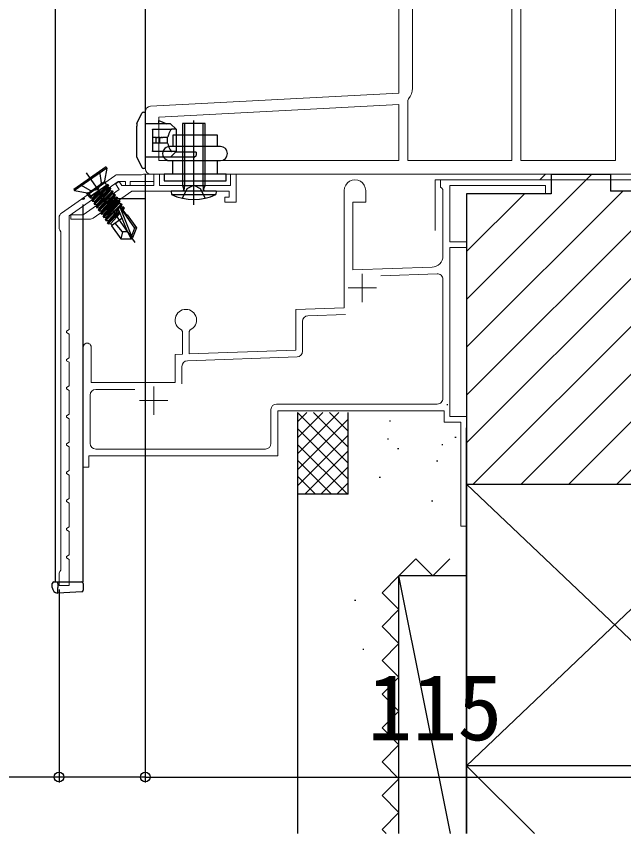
# Model space of a CAD drawing. Units: millimetres, scale not verified. Extents: x -700 to 700, y -1044 to 1038.
# Drawn here: x 272.8 to 380.5, y -41.7 to 103.4 of the extents above; entities that cross this region are included whole.
import ezdxf
from ezdxf.enums import TextEntityAlignment as Align

# ---------------------------------------------------------------- set-up
doc = ezdxf.new("R2010")
doc.units = ezdxf.units.MM
doc.header["$LTSCALE"] = 6
doc.layers.add('0-3_YKK_11', color=7, linetype='Continuous', lineweight=18)
doc.layers.add('0-B_YSS_KE', color=80, linetype='Continuous', lineweight=18)
for name, color, linetype in [('0-5_YKK_12', 2, 'Continuous'), ('0-6_YKK_13', 4, 'Continuous'), ('0-8_YKK_D', 6, 'Continuous'), ('0-A_YSS_K', 3, 'Continuous')]:
    doc.layers.add(name, color=color, linetype=linetype)
doc.styles.add('ＭＳ ゴシック', font='')
doc.styles.get('ＭＳ ゴシック').set_extended_font_data('MS Gothic')

msp = doc.modelspace()

# ---------------------------------------------------------------- linework, layer by layer
at = {"layer": '0-3_YKK_11', "color": 211}
for p, q in [((295.634, 86.408), (295.634, 76.357)), ((296.634, 75.357), (356.734, 75.357))]:
    msp.add_line(p, q, dxfattribs=at)
at = {"layer": '0-3_YKK_11', "color": 1}
msp.add_line((280.761, 68.455), (290.216, 75.076), dxfattribs=at)
at = {"layer": '0-3_YKK_11', "color": 190}
msp.add_line((286.366, 67.537), (293.248, 72.357), dxfattribs=at)
at = {"layer": '0-3_YKK_11', "color": 4}
for p, q in [((334.134, 57.655), (334.134, 52.655)), ((347.399, 57.676), (337.416, 57.328)), ((348.434, 35.554), (348.434, 56.677)), ((331.634, 55.155), (336.634, 55.155)), ((331.169, 50.46), (324.499, 50.227)), ((323.534, 49.228), (323.534, 43.909)), ((322.569, 42.909), (303.099, 42.229)), ((302.134, 41.23), (302.134, 38.154)), ((293.752, 37.154), (286.834, 37.154)), ((297.134, 37.654), (297.134, 32.654)), ((285.834, 36.154), (285.834, 27.554)), ((294.634, 35.154), (299.634, 35.154)), ((317.934, 27.554), (317.934, 33.554)), ((318.934, 34.554), (347.434, 34.554)), ((286.834, 26.554), (316.934, 26.554))]:
    msp.add_line(p, q, dxfattribs=at)
at = {"layer": '0-3_YKK_11', "color": 211}
for points in [[(346.849, 116.183), (347.841, 110.557), (343.034, 110.557), (343.034, 115.913), (343.576, 116.781), (343.257, 117.357), (340.634, 117.357), (340.634, 89.715), (296.582, 87.406)], [(360.634, 77.757), (360.634, 114.957), (357.534, 114.957), (357.534, 111.057)], [(354.634, 108.157), (343.034, 108.157), (343.034, 90.59)], [(342.352, 88.721), (342.234, 88.399), (342.234, 77.757), (360.634, 77.757)], [(356.734, 75.357), (410.634, 75.357), (410.634, 76.857), (423.134, 76.857), (423.134, 75.357), (425.634, 75.357), (425.634, 79.357), (410.634, 79.357)]]:
    msp.add_lwpolyline(points, dxfattribs=at)
for points in [[(379.034, 77.757), (379.034, 114.957), (362.234, 114.957), (362.234, 77.757)], [(340.634, 87.712), (298.034, 85.48), (298.034, 77.757), (340.634, 77.757)]]:
    msp.add_lwpolyline(points, close=True, dxfattribs=at)
at = {"layer": '0-3_YKK_11', "color": 1}
for points in [[(290.79, 75.257), (294.969, 75.257), (295.135, 75.307), (295.301, 75.357), (297.135, 75.357), (297.135, 74.057), (292.935, 74.057), (292.935, 73.357), (292.135, 73.357), (292.135, 74.057), (290.853, 74.057), (282.135, 67.952), (282.135, 47.761), (281.635, 47.472), (281.635, 47.241), (282.135, 46.952), (282.135, 42.761), (281.635, 42.472), (281.635, 42.241), (282.135, 41.952), (282.135, 37.761), (281.635, 37.472), (281.635, 37.241), (282.135, 36.952), (282.135, 32.761), (281.635, 32.472), (281.635, 32.241), (282.135, 31.952), (282.135, 27.761), (281.635, 27.472), (281.635, 27.241), (282.135, 26.952), (282.135, 22.761), (281.635, 22.472), (281.635, 22.241), (282.135, 21.952), (282.135, 17.761), (281.635, 17.472), (281.635, 17.241), (282.135, 16.952)], [(280.635, 5.076), (280.635, 65.137), (280.485, 65.397), (280.335, 65.657), (280.335, 67.636)], [(282.135, 16.952), (282.135, 12.761), (281.635, 12.472), (281.635, 12.241), (282.135, 11.952), (282.135, 7.761), (281.635, 7.472), (281.635, 7.241), (282.135, 6.952), (282.135, 2.357), (280.335, 2.357), (280.335, 4.557), (280.485, 4.816), (280.635, 5.076)]]:
    msp.add_lwpolyline(points, dxfattribs=at)
at = {"layer": '0-3_YKK_11', "color": 190}
msp.add_lwpolyline([(293.248, 72.357), (310.535, 72.357), (310.535, 71.257), (309.735, 71.257), (309.735, 70.357), (311.735, 70.357), (311.735, 75.357), (310.735, 75.357), (310.735, 73.357), (298.135, 73.357), (298.135, 75.357), (297.135, 75.357), (297.135, 73.357), (291.492, 73.357), (290.991, 74.072), (290.336, 73.613), (291.024, 72.63), (287.713, 70.312), (287.632, 70.109), (287.182, 69.793), (286.963, 69.786), (284.635, 68.157), (282.435, 68.157), (282.435, 67.357), (285.792, 67.357)], dxfattribs=at)
at = {"layer": '0-3_YKK_11', "color": 4}
for points in [[(348.434, 60.845), (348.434, 72.654), (348.234, 72.854), (348.034, 73.054), (348.034, 74.354), (365.634, 74.354), (366.634, 75.355), (367.634, 75.355), (367.634, 71.854), (366.634, 71.854), (366.634, 73.355), (349.634, 73.355), (349.634, 63.354), (352.634, 63.354), (352.634, 62.354), (349.634, 62.354), (349.634, 32.354), (352.634, 32.354), (352.634, 12.854), (351.634, 12.854), (351.634, 31.354), (348.634, 31.354), (348.634, 33.354), (319.134, 33.354), (319.134, 25.354)], [(303.611, 47.721), (303.434, 47.447), (303.434, 43.442), (322.334, 44.102), (322.334, 51.353), (330.934, 51.653), (330.934, 72.454)], [(334.734, 72.454), (334.734, 70.355), (332.434, 70.355), (332.434, 58.354), (346.504, 58.846)], [(286.034, 44.654), (286.034, 38.354), (300.934, 38.355), (300.934, 43.355), (302.234, 43.4), (302.234, 47.447), (302.056, 47.721)], [(319.134, 25.354), (285.634, 25.354), (285.634, 23.354), (284.634, 23.354), (284.634, 44.654)]]:
    msp.add_lwpolyline(points, dxfattribs=at)
at = {"layer": '0-3_YKK_11', "color": 211}
for centre, radius, start, end in [((340.134, 90.59), 2.9, 319.88081, 0.00001), ((296.634, 86.408), 1, 92.99999, 180.00002), ((296.634, 76.357), 1, 180.00002, 270)]:
    msp.add_arc(centre, radius, start, end, dxfattribs=at)
at = {"layer": '0-3_YKK_11', "color": 1}
for centre, start, end in [((290.79, 74.257), 89.99999, 124.99998), ((281.335, 67.636), 124.99998, 179.99997)]:
    msp.add_arc(centre, 1, start, end, dxfattribs=at)
at = {"layer": '0-3_YKK_11', "color": 4}
for centre, radius, start, end in [((332.834, 72.454), 1.9, 359.99954, 179.99956), ((346.434, 60.845), 2, 271.99979, 359.99952), ((347.434, 56.677), 1, 0.00001, 92.0007), ((302.834, 49.455), 1.9, 294.14715, 245.84496), ((324.534, 49.228), 1, 91.99981, 179.99999), ((285.334, 44.654), 0.7, 359.99874, 180.00249), ((322.534, 43.909), 1, 271.99984, 359.99997), ((303.134, 41.23), 1, 92.00112, 179.99954), ((286.834, 36.154), 1, 90.00001, 179.99999), ((347.434, 35.554), 1, 269.99998, 0.00088), ((318.934, 33.554), 1, 90.00001, 179.99999), ((286.834, 27.554), 1, 180.00001, 269.99999), ((316.934, 27.554), 1, 270.00001, 359.99999)]:
    msp.add_arc(centre, radius, start, end, dxfattribs=at)
at = {"layer": '0-3_YKK_11', "color": 190}
msp.add_arc((285.792, 68.357), 1, 270.00002, 305.00001, dxfattribs=at)
at = {"layer": '0-5_YKK_12'}
for p, q in [((279.634, 286.244), (279.634, 2.978)), ((295.629, 283.619), (295.629, 86.357)), ((284.63, 70.796), (284.63, 70.982)), ((284.92, 70.982), (284.63, 70.982)), ((284.634, 2.978), (284.634, 69.982))]:
    msp.add_line(p, q, dxfattribs=at)
msp.add_lwpolyline([(295.634, 74.982), (295.634, 70.982), (287.536, 70.982)], dxfattribs=at)
at = {"layer": '0-6_YKK_13'}
for p, q in [((294.134, 84.357), (295.051, 86.191)), ((295.319, 86.357), (295.347, 86.357)), ((295.347, 86.357), (295.634, 86.357)), ((295.634, 86.357), (295.634, 85.357)), ((294.134, 84.357), (294.134, 83.857)), ((295.634, 85.357), (295.634, 77.357)), ((300.134, 84.257), (295.634, 84.257)), ((301.134, 83.357), (300.134, 84.257)), ((304.235, 69.931), (304.235, 84.87)), ((294.134, 78.857), (294.134, 83.857)), ((296.934, 83.357), (300.37, 83.357)), ((296.934, 83.253), (296.934, 83.357)), ((296.934, 83.253), (296.934, 81.857)), ((299.834, 83.357), (300.134, 83.357)), ((301.069, 83.357), (300.37, 83.357)), ((301.069, 83.357), (301.134, 83.357)), ((301.134, 83.357), (301.134, 79.357)), ((297.534, 81.857), (296.934, 81.857)), ((296.934, 81.857), (296.934, 80.857)), ((297.534, 81.857), (297.534, 80.857)), ((297.628, 81.857), (297.534, 81.857)), ((297.628, 81.857), (297.821, 81.857)), ((298.134, 81.857), (297.821, 81.857)), ((298.134, 81.857), (298.134, 80.857)), ((298.267, 81.857), (298.134, 81.857)), ((298.267, 81.857), (298.448, 81.857)), ((298.549, 81.857), (298.448, 81.857)), ((298.549, 81.857), (298.693, 81.857)), ((299.541, 81.857), (298.693, 81.857)), ((297.534, 80.857), (296.934, 80.857)), ((296.934, 80.857), (296.934, 79.46)), ((297.628, 80.857), (297.534, 80.857)), ((297.821, 80.857), (297.628, 80.857)), ((298.134, 80.857), (297.821, 80.857)), ((298.267, 80.857), (298.134, 80.857)), ((298.448, 80.857), (298.267, 80.857)), ((298.549, 80.857), (298.448, 80.857)), ((298.693, 80.857), (298.549, 80.857)), ((308.968, 80.257), (299.968, 80.257)), ((294.134, 78.357), (294.134, 78.857)), ((294.134, 78.357), (295.051, 76.522)), ((300.134, 78.357), (295.634, 78.357)), ((300.134, 79.357), (299.834, 79.357)), ((300.134, 78.357), (301.134, 79.357)), ((304.334, 78.357), (300.134, 78.357)), ((301.069, 79.357), (300.37, 79.357)), ((301.134, 79.357), (301.069, 79.357)), ((304.634, 79.278), (301.086, 79.309)), ((301.086, 79.309), (304.634, 79.278)), ((304.334, 78.357), (304.634, 78.657)), ((304.634, 79.278), (304.634, 78.657)), ((299.968, 77.757), (308.968, 77.757)), ((300.518, 75.357), (300.518, 77.757)), ((308.418, 75.357), (308.418, 77.757)), ((288.681, 76.626), (282.947, 72.611)), ((288.813, 76.437), (283.078, 72.422)), ((285.124, 75.612), (293.801, 63.22)), ((288.813, 76.437), (288.414, 74.176)), ((288.681, 76.626), (288.813, 76.437)), ((295.347, 76.357), (295.319, 76.357)), ((282.947, 72.611), (283.078, 72.422)), ((288.378, 73.972), (285.544, 71.988)), ((288.983, 73.542), (285.741, 71.271)), ((288.991, 73.531), (286.15, 70.688)), ((286.25, 70.545), (289.091, 73.388)), ((287.572, 72.554), (286.285, 71.156)), ((286.335, 71.084), (287.901, 72.784)), ((289.392, 72.958), (286.551, 70.114)), ((286.652, 69.971), (289.492, 72.815)), ((288.906, 72.992), (286.686, 70.583)), ((286.736, 70.511), (288.956, 72.92)), ((288.497, 73.803), (288.779, 73.399)), ((289.091, 73.388), (288.906, 72.992)), ((288.956, 72.92), (288.906, 72.992)), ((289.392, 72.958), (288.956, 72.92)), ((288.983, 73.542), (289.091, 73.388)), ((289.492, 72.815), (289.307, 72.418)), ((289.392, 72.958), (289.492, 72.815)), ((302.235, 73.357), (306.235, 73.357)), ((283.078, 72.422), (285.34, 72.024)), ((285.716, 71.307), (285.225, 72.009)), ((285.662, 71.818), (285.945, 71.414)), ((285.849, 71.118), (286.285, 71.156)), ((286.15, 70.688), (286.335, 71.084)), ((286.335, 71.084), (286.285, 71.156)), ((289.794, 72.384), (286.953, 69.541)), ((287.053, 69.398), (289.894, 72.241)), ((289.307, 72.418), (287.088, 70.009)), ((287.138, 69.937), (289.358, 72.346)), ((290.195, 71.811), (287.354, 68.967)), ((287.455, 68.824), (290.295, 71.668)), ((289.709, 71.845), (287.489, 69.436)), ((287.539, 69.364), (289.759, 71.773)), ((290.597, 71.238), (287.756, 68.394)), ((287.856, 68.251), (290.697, 71.095)), ((290.11, 71.271), (287.891, 68.862)), ((287.941, 68.791), (290.161, 71.199)), ((289.358, 72.346), (289.307, 72.418)), ((289.794, 72.384), (289.358, 72.346)), ((289.894, 72.241), (289.709, 71.845)), ((289.759, 71.773), (289.709, 71.845)), ((290.195, 71.811), (289.759, 71.773)), ((289.794, 72.384), (289.894, 72.241)), ((290.295, 71.668), (290.11, 71.271)), ((290.161, 71.199), (290.11, 71.271)), ((290.597, 71.238), (290.161, 71.199)), ((290.195, 71.811), (290.295, 71.668)), ((290.697, 71.095), (290.512, 70.698)), ((290.597, 71.238), (290.697, 71.095)), ((308.235, 72.357), (308.179, 71.714)), ((286.15, 70.688), (286.25, 70.545)), ((286.25, 70.545), (286.686, 70.583)), ((286.551, 70.114), (286.736, 70.511)), ((286.551, 70.114), (286.652, 69.971)), ((286.652, 69.971), (287.088, 70.009)), ((286.736, 70.511), (286.686, 70.583)), ((286.953, 69.541), (287.138, 69.937)), ((287.138, 69.937), (287.088, 70.009)), ((290.998, 70.664), (288.157, 67.821)), ((288.258, 67.678), (291.098, 70.521)), ((290.512, 70.698), (288.292, 68.289)), ((288.342, 68.217), (290.562, 70.626)), ((291.4, 70.091), (288.559, 67.247)), ((288.659, 67.104), (291.5, 69.948)), ((290.913, 70.125), (288.694, 67.716)), ((288.744, 67.644), (290.964, 70.053)), ((290.562, 70.626), (290.512, 70.698)), ((290.998, 70.664), (290.562, 70.626)), ((291.098, 70.521), (290.913, 70.125)), ((290.964, 70.053), (290.913, 70.125)), ((291.4, 70.091), (290.964, 70.053)), ((290.998, 70.664), (291.098, 70.521)), ((291.5, 69.948), (291.315, 69.551)), ((291.4, 70.091), (291.5, 69.948)), ((286.953, 69.541), (287.053, 69.398)), ((287.053, 69.398), (287.489, 69.436)), ((287.354, 68.967), (287.539, 69.364)), ((287.354, 68.967), (287.455, 68.824)), ((287.455, 68.824), (287.891, 68.862)), ((287.539, 69.364), (287.489, 69.436)), ((287.756, 68.394), (287.941, 68.791)), ((287.756, 68.394), (287.856, 68.251)), ((287.856, 68.251), (288.292, 68.289)), ((287.941, 68.791), (287.891, 68.862)), ((288.157, 67.821), (288.342, 68.217)), ((288.342, 68.217), (288.292, 68.289)), ((290.981, 68.696), (288.96, 66.674)), ((289.061, 66.531), (291.052, 68.524)), ((290.844, 69.041), (289.095, 67.142)), ((289.145, 67.07), (290.878, 68.95)), ((291.127, 68.338), (289.497, 66.569)), ((290.857, 69.01), (292.406, 65.212)), ((291.315, 69.551), (291.122, 69.341)), ((291.153, 69.344), (293.185, 64.36)), ((291.21, 69.311), (291.365, 69.479)), ((291.29, 69.247), (293.726, 65.768)), ((291.365, 69.479), (291.315, 69.551)), ((291.801, 69.517), (291.365, 69.479)), ((291.801, 69.517), (291.386, 69.101)), ((291.486, 68.958), (291.901, 69.374)), ((291.716, 68.978), (291.578, 68.827)), ((291.901, 69.374), (291.716, 68.978)), ((292.344, 68.09), (291.716, 68.986)), ((291.801, 69.517), (291.901, 69.374)), ((288.157, 67.821), (288.258, 67.678)), ((288.258, 67.678), (288.694, 67.716)), ((288.559, 67.247), (288.744, 67.644)), ((288.559, 67.247), (288.659, 67.104)), ((288.659, 67.104), (289.095, 67.142)), ((288.744, 67.644), (288.694, 67.716)), ((288.96, 66.674), (289.145, 67.07)), ((289.145, 67.07), (289.095, 67.142)), ((291.479, 67.476), (289.641, 66.189)), ((292.426, 68.148), (292.18, 67.976)), ((292.426, 68.148), (294.063, 65.809)), ((289.722, 66.246), (289.497, 66.569)), ((289.641, 66.189), (291.278, 63.851)), ((291.607, 65.124), (290.296, 66.648)), ((293.726, 65.768), (293.185, 64.36)), ((294.063, 65.809), (293.393, 64.064)), ((294.063, 65.809), (293.726, 65.768)), ((291.607, 65.124), (291.278, 63.851)), ((291.278, 63.851), (293.147, 63.883)), ((292.468, 65.115), (291.607, 65.124)), ((292.406, 65.203), (293.147, 63.883)), ((292.406, 65.203), (293.27, 63.969)), ((293.393, 64.055), (293.147, 63.883)), ((293.147, 63.883), (293.393, 64.055)), ((293.185, 64.352), (293.393, 64.055)), ((279.434, 2.978), (280.134, 2.978)), ((280.134, 2.678), (280.134, 2.978)), ((280.134, 2.978), (284.334, 2.978)), ((279.134, 2.02), (279.134, 2.678)), ((279.134, 1.98), (279.134, 2.02)), ((280.134, 2.678), (280.134, 1.976)), ((280.134, 0.978), (280.134, 1.976)), ((280.134, 0.978), (280.073, 0.982)), ((284.352, 1.236), (280.134, 0.978))]:
    msp.add_line(p, q, dxfattribs=at)
for points in [[(298.034, 84.257), (298.034, 84.857), (299.452, 84.257)], [(306.165, 72.357), (305.976, 72.623), (306.235, 73.357), (306.235, 84.357), (302.235, 84.357), (302.235, 73.357), (302.493, 72.623), (302.305, 72.357)], [(302.614, 84.357), (302.614, 73.357), (302.503, 72.53)], [(305.856, 84.357), (305.856, 73.357), (305.967, 72.53)], [(299.541, 81.857), (299.541, 80.857), (298.693, 80.857)], [(308.418, 80.257), (308.418, 82.257), (300.518, 82.257), (300.518, 80.257)], [(300.37, 79.357), (296.934, 79.357), (296.934, 79.46)], [(295.634, 77.357), (295.634, 76.357), (295.347, 76.357)], [(287.493, 75.794), (287.793, 73.788), (287.204, 72.633)], [(284.134, 73.442), (285.917, 72.475), (287.204, 72.633)], [(302.235, 71.069), (303.09, 72.799), (304.235, 73.408), (305.38, 72.799), (306.235, 71.069)], [(285.8, 71.313), (285.748, 71.261), (285.849, 71.118), (286.609, 71.879)], [(308.235, 72.357), (300.235, 72.357), (300.291, 71.714), (308.179, 71.714)], [(288.96, 66.674), (289.061, 66.531), (289.497, 66.569)], [(284.634, 2.678), (284.634, 2.234), (284.634, 1.536)]]:
    msp.add_lwpolyline(points, dxfattribs=at)
msp.add_lwpolyline([(298.968, 74.157), (309.968, 74.157), (309.968, 75.357), (298.968, 75.357)], close=True, dxfattribs=at)
for centre, radius, start, end in [((295.319, 86.057), 0.3, 90, 153.43495), ((298.944, 82.424), 0.823, 316.45882, 351.2011), ((299.968, 79.007), 1.25, 90, 270.00002), ((299.129, 80.38), 0.63, 3.21963, 49.12045), ((308.968, 79.007), 1.25, 270.00002, 90), ((295.319, 76.657), 0.3, 206.56505, 270), ((288.906, 74.089), 0.5, 170, 215), ((285.253, 71.531), 0.5, 35, 80), ((304.235, 80.357), 9.5, 245.47225, 294.52775), ((291.087, 69.096), 0.248, 35, 202.19096), ((279.434, 2.678), 0.3, 90, 180), ((284.334, 2.678), 0.3, 0, 90), ((280.134, 1.98), 1, 180, 266.5), ((284.334, 1.536), 0.3, 273.5, 0)]:
    msp.add_arc(centre, radius, start, end, dxfattribs=at)
for centre, major_axis, ratio, start_param, end_param in [((301.923, 81.357), (0, 2.9), 0.789474, 0.8581397, 1.2402914), ((300.37, 83.057), (0, 0.3), 0.789474, 6.2831853, 7.141325), ((301.923, 81.357), (0, 2.9), 0.789474, 1.9013013, 2.283453), ((300.37, 79.657), (0, 0.3), 0.789474, 2.283453, 3.1415927), ((284.334, 2.478), (0, 0.5), 0.005236, 6.2744587, 6.2831853)]:
    msp.add_ellipse(centre, major_axis=major_axis, ratio=ratio, start_param=start_param, end_param=end_param, dxfattribs=at)
at = {"layer": '0-8_YKK_D'}
for p, q in [((295.634, 75.357), (295.634, -32.644)), ((295.634, 75.357), (295.634, -32.644)), ((280.335, 1.657), (280.335, -32.644)), ((295.634, -31.644), (410.634, -31.644))]:
    msp.add_line(p, q, dxfattribs=at)
msp.add_lwpolyline([(295.634, -31.644), (280.335, -31.644), (234.935, -31.644)], dxfattribs=at)
for centre in [(280.335, -31.644), (295.634, -31.644), (295.634, -31.644)]:
    msp.add_circle(centre, 0.85, dxfattribs=at)
at = {"layer": '0-A_YSS_K'}
for p, q in [((352.634, 53.119), (374.87, 75.354)), ((353.811, 20.354), (408.811, 75.354)), ((367.634, 75.354), (367.634, 71.854)), ((367.634, 75.354), (378.134, 75.354)), ((378.134, 75.354), (378.134, 72.354)), ((352.634, 27.663), (397.326, 72.354)), ((352.634, 36.148), (388.84, 72.354)), ((352.634, 44.634), (380.355, 72.354)), ((352.634, 71.854), (352.634, 57.854)), ((352.634, 61.604), (362.885, 71.854)), ((362.296, 20.354), (414.296, 72.354)), ((370.782, 20.354), (422.782, 72.354)), ((399.134, 72.354), (378.134, 72.354)), ((379.267, 20.354), (431.267, 72.354)), ((352.634, 57.854), (352.634, -13.077)), ((349.116, 34.46), (349.316, 34.46)), ((322.634, 25.711), (329.977, 33.054)), ((322.634, 33.054), (331.634, 24.054)), ((322.634, 28.54), (327.149, 33.054)), ((322.634, 31.368), (324.321, 33.054)), ((322.634, 33.054), (322.634, -41.698)), ((325.463, 33.054), (331.634, 26.883)), ((328.291, 33.054), (331.634, 29.711)), ((331.634, 18.54), (331.634, 33.054)), ((322.634, 22.883), (331.634, 31.883)), ((338.939, 31.552), (339.139, 31.552)), ((322.634, 30.226), (331.634, 21.226)), ((322.634, 20.054), (331.634, 29.054)), ((352.634, 30.355), (352.634, -41.698)), ((352.634, -41.698), (352.634, 30.354)), ((338.593, 28.368), (338.793, 28.368)), ((350.57, 28.675), (350.77, 28.675)), ((322.634, 27.398), (331.492, 18.54)), ((323.948, 18.54), (331.634, 26.226)), ((340.393, 26.667), (340.593, 26.667)), ((348.236, 27.374), (348.436, 27.374)), ((322.634, 24.569), (328.664, 18.54)), ((326.776, 18.54), (331.634, 23.398)), ((347.316, 24.46), (347.516, 24.46)), ((322.634, 21.741), (325.835, 18.54)), ((329.605, 18.54), (331.634, 20.569)), ((337.139, 21.552), (337.339, 21.552)), ((352.634, 20.354), (405.134, -29.646)), ((352.634, -32.109), (352.634, 20.354)), ((352.634, 20.354), (405.134, 20.354)), ((331.634, 18.54), (322.634, 18.54)), ((346.436, 17.374), (346.636, 17.374)), ((343.634, 7.056), (340.634, 4.056)), ((346.634, 4.056), (343.634, 7.056)), ((349.634, 7.056), (346.634, 4.056)), ((349.785, -41.698), (340.634, 4.056)), ((340.634, -41.698), (340.634, 4.056)), ((332.778, -0.246), (332.978, -0.246)), ((340.634, -7.944), (337.634, -10.944)), ((334.232, -8.969), (334.432, -8.969)), ((337.634, -10.944), (340.634, -13.944)), ((340.634, -13.944), (337.634, -16.944)), ((340.634, -19.944), (337.634, -22.944)), ((337.634, -22.944), (340.634, -25.944)), ((340.634, -25.944), (337.634, -28.944)), ((337.634, -28.944), (340.634, -31.944)), ((352.634, -29.646), (364.687, -41.698)), ((340.634, -31.944), (337.634, -34.944)), ((340.634, -37.944), (337.634, -40.944)), ((337.634, -40.944), (338.389, -41.698))]:
    msp.add_line(p, q, dxfattribs=at)
for points in [[(367.634, 71.854), (352.634, 71.854), (352.634, 20.354)], [(367.634, 71.854), (352.634, 71.854), (352.634, 20.354)], [(352.634, -29.646), (405.134, 20.354), (405.134, -29.646)], [(352.634, 4.056), (340.634, 4.056), (337.634, 1.056), (340.634, -1.944), (337.634, -4.944), (340.634, -7.944), (337.634, -10.944)], [(337.634, -16.944), (340.634, -19.944), (337.634, -22.944)], [(472.634, -41.698), (472.634, -29.646), (352.634, -29.646), (352.634, -41.698)], [(340.634, -31.944), (337.634, -34.944), (340.634, -37.944)]]:
    msp.add_lwpolyline(points, dxfattribs=at)
at = {"layer": '0-B_YSS_KE'}
for p, q in [((347.034, 74.357), (347.034, 65.357)), ((426.134, 74.357), (347.034, 74.357))]:
    msp.add_line(p, q, dxfattribs=at)
at = {"layer": '0-B_YSS_KE', "color": 3}
msp.add_line((352.634, 20.354), (457.634, 20.354), dxfattribs=at)

# ---------------------------------------------------------------- texts
at = {"layer": '0-8_YKK_D', "style": 'ＭＳ ゴシック'}
msp.add_text('115', height=11.73, dxfattribs=at).set_placement((335.043, -28.644), align=Align.BOTTOM_LEFT)

doc.saveas('drawing.dxf')
